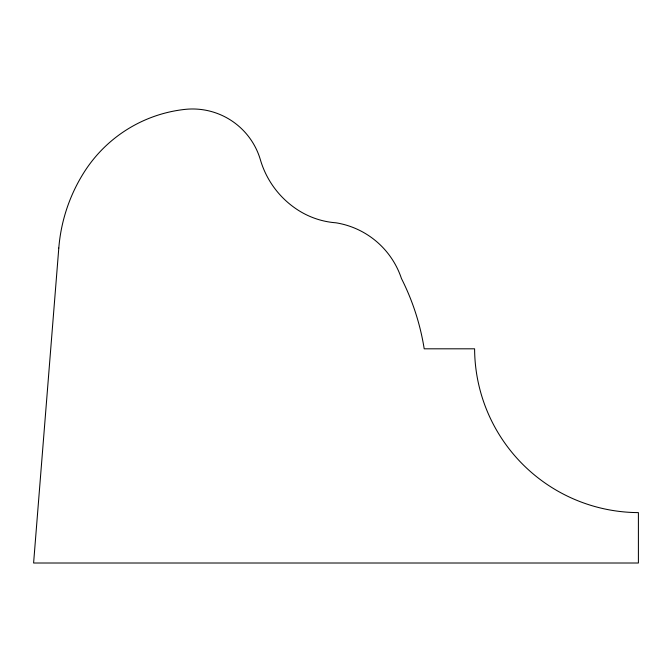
<?xml version="1.0" encoding="UTF-8"?>
<svg xmlns="http://www.w3.org/2000/svg" width="672" height="672" viewBox="0 0 672 672"><rect width="100%" height="100%" fill="white"/><g stroke="black" fill="none" stroke-linecap="round" stroke-linejoin="round"><path stroke-width="1.01" d="M58.8 248.01L33.6 563.01L638.4 563.01L638.4 512.61A164.598 164.598 0 0 1 474.6 348.81L424.2 348.81A238.745 238.745 0 0 0 401.444 278.51A82.849 82.849 0 0 0 336 222.81A81.564 81.564 0 0 1 298.2 210.21A89.712 89.712 0 0 1 260.4 159.81A70.678 70.678 0 0 0 184.8 109.41A137.063 137.063 0 0 0 84 172.41A166.32 166.32 0 0 0 58.8 248.01"/></g></svg>
